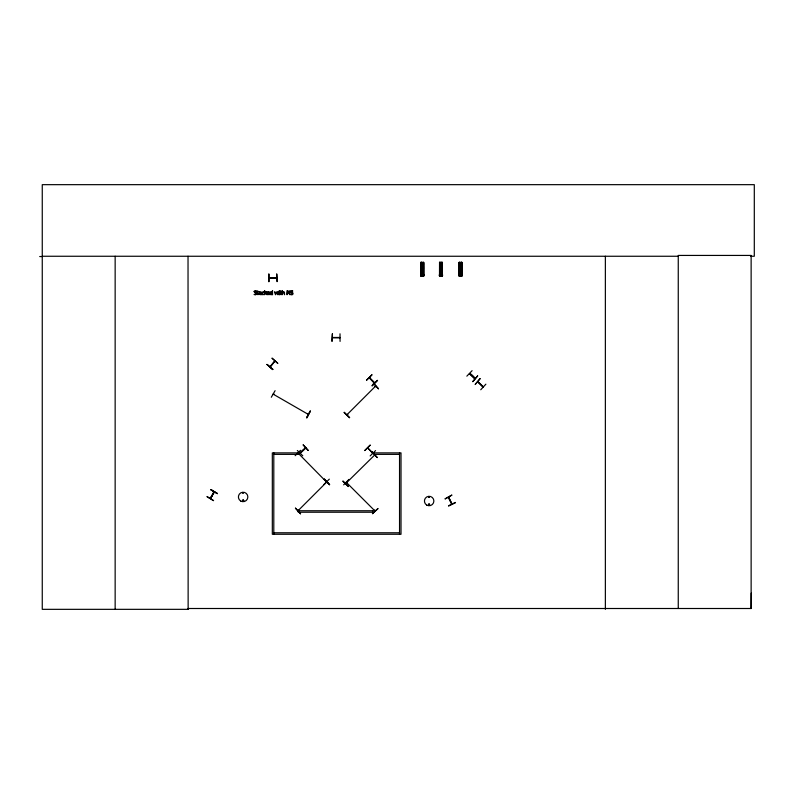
<?xml version="1.0" encoding="UTF-8"?>
<svg xmlns="http://www.w3.org/2000/svg" width="794" height="794" viewBox="0 0 794 794"><rect width="100%" height="100%" fill="white"/><g stroke="black" fill="none" stroke-linecap="round" stroke-linejoin="round"><path stroke-width="1.19" d="M750.588 256.254L754.3 256.254L754.3 184.665L42.261 184.665L42.261 609.335L188.138 609.335L188.039 608.502L751.134 608.502L751.243 593.148M469.482 373.676L474.772 378.678M474.385 378.311C477.174 379.314 468.807 371.612 469.84 374.073M482.494 386.489L483.278 386.698M298.107 452.997L298.355 453.721L297.75 453.126M346.998 482.593L346.492 482.077L346.859 482.871M374.996 511.008L374.748 510.284M369.944 378.004L369.15 377.636L374.401 383.115M367.612 447.756L367.91 448.56M374.699 382.807L373.835 382.45M372.207 452.888L372.852 452.997M372.942 453.086L367.622 447.826L372.604 453.235M242.607 500.508C243.966 498.791 243.361 502.354 242.686 500.389M243.837 500.696C242.567 498.056 242.17 502.513 243.718 500.845M428.75 496.965C429.822 498.563 429.197 495.416 428.879 497.342M428.492 504.379C430.219 507.177 429.445 501.729 428.512 504.924M269.9 366.719L274.833 361.081M477.68 381.914L483.02 386.976M478.464 382.202L477.899 381.606L483.089 386.976M214.38 491.943L210.39 498.324L210.946 497.937M210.36 498.225L213.953 491.744L213.973 492.508M210.589 498.523L214.191 491.933M347.732 414.438L347.018 414.577M375.89 386.241L375.423 386.718M305.362 447.657L305.045 448.382M242.825 492.727C242.706 494.533 244.274 491.943 242.756 492.925M428.7 504.299C429.028 506.463 430.279 503.078 428.71 504.438M448.739 497.987L448.719 497.203L452.014 503.952M451.776 504.061L451.746 503.317M274.903 361.091L270.119 366.927M269.126 277.721L276.56 278.059M275.875 277.721L275.865 278.247M207.145 496.637L213.596 500.657L207.095 496.726M210.976 489.64L217.437 493.63L210.986 489.61M214.231 491.863L210.698 498.404M271.3 397.258L275.091 390.688M273.95 394.251L273.156 394.102L273.98 394.191M306.891 417.803L310.285 411.004L306.861 417.793M306.573 417.624L310.375 411.054M347.663 414.468L347.147 414.934M298.038 510.661L298.534 510.135M298.743 510.453L298.375 510.83M374.619 455.081L345.807 483.477L346.343 482.931M300.876 452.64C297.065 453.89 315 440.094 300.35 453.156M448.441 497.243L451.687 504.111M429.743 504.905L429.147 505.242M274.952 361.072L270.278 366.848M332.507 337.47L340.011 337.47M466.842 376.167L472.093 370.689M480.747 389.765L485.878 384.177M295.14 455.696L300.509 450.337M344.06 412.473L349.489 417.773M323.912 484.459L329.312 479.139M342.849 481.263L348.278 486.573M343.653 484.846L348.943 479.417M372.495 513.688L378.053 508.507L372.416 513.619M366.52 380.187L371.91 374.847M297.333 450.506L302.772 455.796M371.999 385.666L377.368 380.296M372.227 385.884L377.567 380.495M308.141 450.436L303.07 444.769L308.221 450.357M347.018 414.686L375.631 386.073L375.096 386.618M364.783 450.535L370.123 445.136M370.153 455.915L375.562 450.585M346.174 482.99L345.936 483.725M448.531 505.768L455.349 502.433M448.66 506.016L455.488 502.721M448.431 497.391L451.746 503.992M307.804 413.813L308.35 414.071M326.781 481.998L298.048 510.731M326.155 481.134L326.483 481.859M374.579 510.234L375.125 510.651M422.448 275.409L422.18 275.925M440.789 275.578L440.839 275.925M297.988 452.997L326.314 481.799M276.719 278.237L269.255 278.148L276.719 278.148M39.7 256.551L42.261 256.541M42.261 256.254L678.255 256.254M420.83 262.387L423.758 262.377L423.758 276.084L420.83 276.094L420.889 262.387M439.489 262.387L442.407 262.377L442.407 276.084L439.489 276.094M459.091 262.387L462.009 262.377L461.999 276.084L459.091 276.094L459.101 262.387M421.028 263.777L423.559 263.777M439.678 263.777L442.208 263.777M459.279 263.777L461.81 263.777M421.028 264.71L423.559 264.71M439.678 264.71L442.208 264.71M459.279 264.71L461.81 264.71M421.028 266.099L423.559 266.099M439.678 266.099L442.208 266.099M459.279 266.099L461.81 266.099M421.019 267.33L423.549 267.33M439.678 267.33L442.208 267.33M459.279 267.33L461.81 267.33M421.019 268.729L423.549 268.729M439.678 268.729L442.208 268.729M459.279 268.729L461.81 268.729M268.709 274.059L268.739 281.652M276.719 274.059L277.106 281.652L276.769 274.059M421.028 274.694L423.559 274.694M439.678 274.694L442.208 274.694M459.279 274.694L461.81 274.694M420.602 275.081L423.976 275.081M439.261 275.081L442.635 275.081M458.863 275.081L462.237 275.081M420.602 275.19L423.976 275.19M439.261 275.19L442.635 275.19M458.863 275.19L462.237 275.19M276.719 277.979L269.146 278.019M340.011 333.808L340.07 341.4M340.021 337.817L332.507 337.807M273.801 454.367L299.1 454.367L299.1 452.888L272.322 452.888L272.322 534.263L401.01 534.263L401.01 452.888L374.242 452.888L374.242 454.367L399.541 454.367M273.801 532.784L399.541 532.784M210.837 489.888L217.467 493.58M307.675 414.041L308.34 414.418L273.275 394.211M477.998 381.706L483.308 386.777M374.351 382.946L369.2 377.686M267.032 364.496L272.908 369.309M469.453 373.597L474.911 378.758M344.278 412.245L349.678 417.575M346.809 482.821L346.323 482.335L374.937 510.959L374.48 510.552M343.068 481.035L348.467 486.365M324.25 479.358L329.649 484.687M371.929 374.857L366.56 380.227M369.389 377.497L374.649 382.718M370.153 445.176L364.793 450.545M751.134 608.502L751.134 255.43L678.255 255.43L678.255 608.502M605.365 256.254L605.365 609.335M461.81 262.377L461.81 276.084M461.632 262.377L461.681 276.084L461.463 262.377M461.344 262.377L461.324 276.084M461.135 262.377L461.185 276.084M460.937 276.084L460.163 276.084M459.964 262.387L459.974 276.094M459.915 276.094L459.805 262.387L459.647 276.094M459.597 262.387L459.488 276.094M459.418 276.094L459.309 262.387L459.15 276.094M442.238 262.377L442.208 276.084M442.01 262.377L442.01 276.084M441.851 262.377L441.921 276.084M441.742 262.377L441.712 276.084M441.524 262.377L441.533 276.084M441.335 276.084L440.561 276.084M440.313 262.387L440.372 276.094M440.204 262.387L440.174 276.094M439.985 262.387L440.035 276.094M439.886 262.387L439.866 276.094M439.658 262.387L439.678 276.094M439.548 262.387L439.499 276.094M423.688 276.084L423.579 262.377L423.559 276.084M423.361 262.377L423.361 276.084M423.202 276.084L422.865 262.377M422.676 276.084L421.902 276.084M421.654 262.387L421.723 276.094M421.545 262.387L421.515 276.094M421.336 262.387L421.326 276.094M421.167 262.387L421.227 276.094M421.048 262.387L421.028 276.094M399.541 452.888L399.541 534.263M273.801 452.888L273.801 534.263M269.027 274.059L269.027 281.652M188.029 256.254L188.138 609.335M115.15 256.254L115.15 609.335M262.367 292.966C262.129 294.951 265.921 294.167 262.665 294.703A1.161 1.161 0 0 1 262.05 294.187L262.219 292.063L264.124 291.884L262.367 292.966M267.141 292.897L267.737 294.564L269.662 294.544L267.647 293.522L269.712 293.274L269.206 291.825L267.945 291.745L267.141 292.897M270.049 292.877L270.486 294.584L272.541 294.723L272.541 290.535L272.034 291.845A1.37 1.37 0 0 0 271.042 291.666A1.181 1.181 0 0 0 270.407 292.053L270.049 292.877M254.12 291.557C255.519 293.949 257.722 293.82 254.07 294.485C256.651 296.122 257.901 292.132 254.785 292.142C254.894 290.644 258.427 291.299 254.904 290.723A1.28 1.28 0 0 0 254.308 291.15L254.12 291.557M290.564 291.557C291.964 293.949 294.167 293.82 290.515 294.485C293.095 296.122 294.346 292.132 291.229 292.142C291.338 290.644 294.872 291.299 291.358 290.723A1.28 1.28 0 0 0 290.753 291.15L290.564 291.557M270.595 292.748C270.962 297.224 273.136 290.257 270.595 292.748M258.963 293.562L258.933 293.849A1.032 1.032 0 0 0 259.092 294.405L261.325 294.723L261.147 292.013L259.181 291.785L260.819 292.748L258.963 293.562M421.743 267.886C422.438 270.029 423.42 266.367 421.743 267.886M440.402 267.886C441.087 270.029 442.069 266.367 440.402 267.886M460.004 267.886C460.689 270.029 461.671 266.367 460.004 267.886M259.489 293.621L260.253 294.316L260.819 293.155L259.489 293.621M278.138 291.716L277.632 294.048L276.898 291.716L275.766 294.048L274.714 291.716L275.478 294.723L276.679 292.41L277.88 294.723L278.644 291.716L278.138 291.716M267.707 292.549C269.613 294.395 269.265 290.832 267.707 292.549M267.062 364.456L272.709 369.557L267.062 364.456M272.094 358.223L277.741 363.315L272.094 358.223M266.278 291.716L265.087 292.986L264.581 290.535L264.581 294.723L265.285 293.274L267.072 294.723L265.672 292.976L266.903 291.716L266.278 291.716M477.651 375.939L472.698 381.706L477.611 375.899M480.092 378.698L475.159 384.475L480.062 378.669M373.379 383.145L378.48 388.772L373.379 383.145M295.447 508.16L300.549 513.787L295.447 508.16M324.468 479.129L329.57 484.757L324.438 479.149M372.168 451.935L377.269 457.562L372.168 451.935M282.922 291.874L282.198 290.535L282.198 294.723L282.704 292.48L283.478 292.123L284.56 294.723L284.421 292.093L282.922 291.874M451.786 495.138L445.156 498.86L451.786 495.138M258.735 294.246L257.901 294.157L257.832 292.142L258.765 291.716L257.325 290.852C256.75 291.587 257.127 296.083 258.765 294.246M281.791 294.246L280.957 294.157L280.887 292.142L281.82 291.716L280.381 290.852C279.756 291.606 280.262 296.093 281.791 294.246M279.637 290.693L279.061 291.219L279.637 290.693M287.785 290.713L287.031 290.713L287.031 294.723L287.527 291.269L289.899 294.723L289.899 290.713L289.403 293.889L287.785 290.713M279.607 291.716L279.101 291.716L279.101 294.723L279.607 294.723L279.607 291.716M332.428 333.808L332.001 341.4L332.368 333.808M372.872 510.75L298.296 510.75L298.296 512.229L372.872 512.229L372.872 510.75M240.761 501.054A4.734 4.734 0 0 0 247.857 496.955A4.734 4.734 0 0 0 240.761 492.856A4.734 4.734 0 0 0 240.761 501.054M426.785 505.103A4.724 4.724 0 0 0 433.871 501.014A4.724 4.724 0 0 0 426.785 496.925A4.724 4.724 0 0 0 426.785 505.103"/></g></svg>
